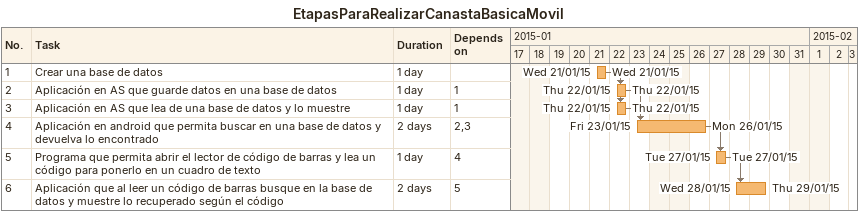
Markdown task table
EtapasParaRealizarCanastaBasicaMovil

| ID | Task | Duration | Start | Finish | Predecessors |
|---|---|---|---|---|---|
| 1 | Crear una base de datos | 1d | 2015-01-21 | 2015-01-21 |  |
| 2 | Aplicación en AS que guarde datos en una base de datos | 1d | 2015-01-22 | 2015-01-22 | 1 |
| 3 | Aplicación en AS que lea de una base de datos y lo muestre | 1d | 2015-01-22 | 2015-01-22 | 1 |
| 4 | Aplicación en android que permita buscar en una base de datos y devuelva lo encontrado | 2d | 2015-01-23 | 2015-01-26 | 2, 3 |
| 5 | Programa que permita abrir el lector de código de barras y lea un código para ponerlo en un cuadro de texto | 1d | 2015-01-27 | 2015-01-27 | 4 |
| 6 | Aplicación que al leer un código de barras busque en la base de datos y muestre lo recuperado según el código | 2d | 2015-01-28 | 2015-01-29 | 5 |
